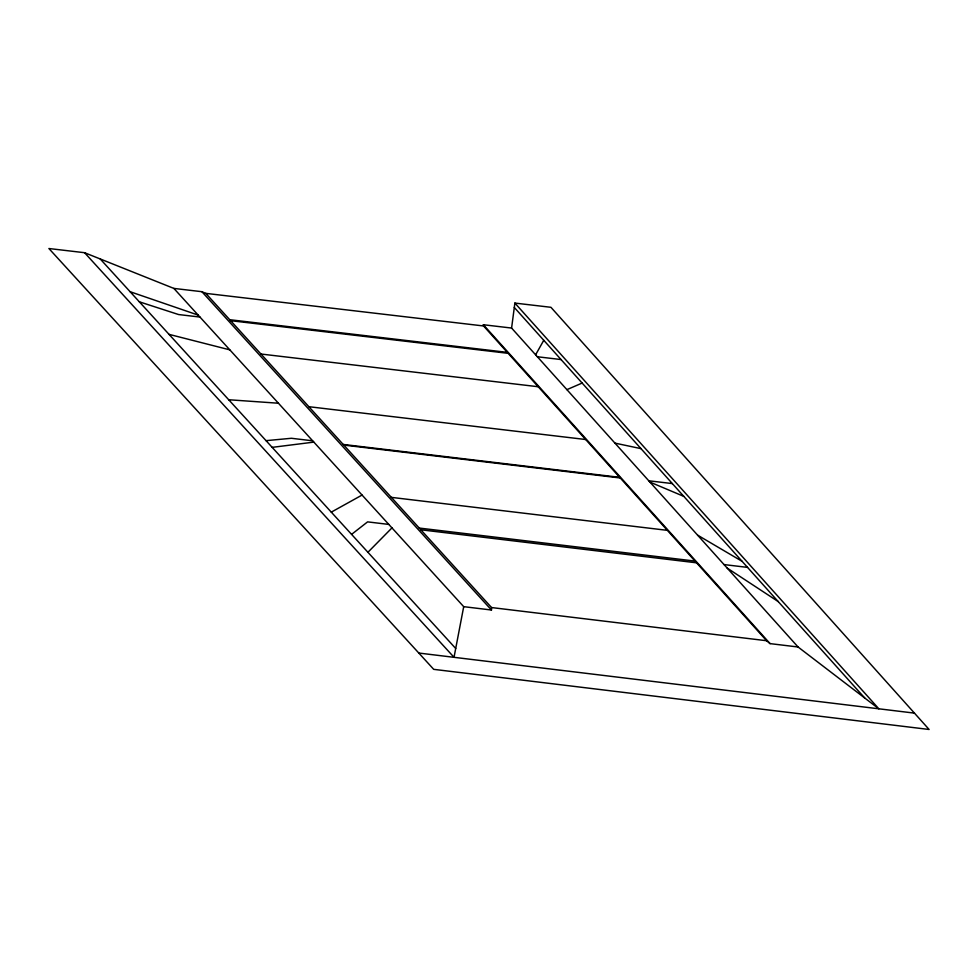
<?xml version="1.0" encoding="UTF-8"?>
<svg xmlns="http://www.w3.org/2000/svg" width="978" height="978" viewBox="0 0 978 978"><rect width="100%" height="100%" fill="white"/><g stroke="black" fill="none" stroke-linecap="round" stroke-linejoin="round"><path stroke-width="1.47" d="M173.864 288.412L463.706 606.666L491.469 610.015L491.567 607.558L205.771 293.363L201.908 291.701L173.864 288.412L84.573 252.703L48.9 248.522L433.706 669.343L929.1 729.478L550.932 307.3L514.88 303.082L511.592 328.058L798.06 646.996L878.867 708.818L514.88 303.082M463.706 606.666L454.024 657.314L84.573 252.703M535.614 354.806L543.768 340.295M367.924 552.277L391.958 527.9M351.579 534.379L367.594 521.873L388.792 524.416M331.285 512.142L362.056 495.064M566.91 389.647L582.142 383.058M313.84 442.117L272.165 447.362M266.053 440.662L291.395 438.278L312.654 440.809M228.705 399.745L278.424 403.229M798.06 646.996L770.089 643.622L766.618 640.724L483.56 325.967L483.34 324.733L511.592 328.058M205.771 293.363L483.56 325.967M229.732 319.708L507.289 352.361M199.952 317.055L178.607 314.549L139.304 301.799M230.612 320.674L508.157 353.327M537.374 356.762L561.042 359.549M260.955 354.024L538.206 386.738M308.877 406.701L585.663 439.513M343.205 444.44L619.673 477.325M648.769 480.785L672.338 483.584M343.791 445.088L620.248 477.973M391.334 497.362L667.338 530.345M419.256 528.059L695.003 561.091M724.013 564.575L747.534 567.387M420.821 529.783L696.544 562.815M491.567 607.558L766.618 640.724M418.804 653.047L914.454 713.121M614.942 443.12L640.981 448.633M169.023 334.354L229.83 349.867M130.098 291.713L198.167 315.099M649.942 482.093L683.818 496.372M697.595 535.149L742.094 561.323M727.155 568.059L778.207 601.568M100.208 258.95L455.711 648.475M201.908 291.701L491.469 610.015M483.34 324.733L770.089 643.622M514.306 307.459L864.735 698.011"/></g></svg>
